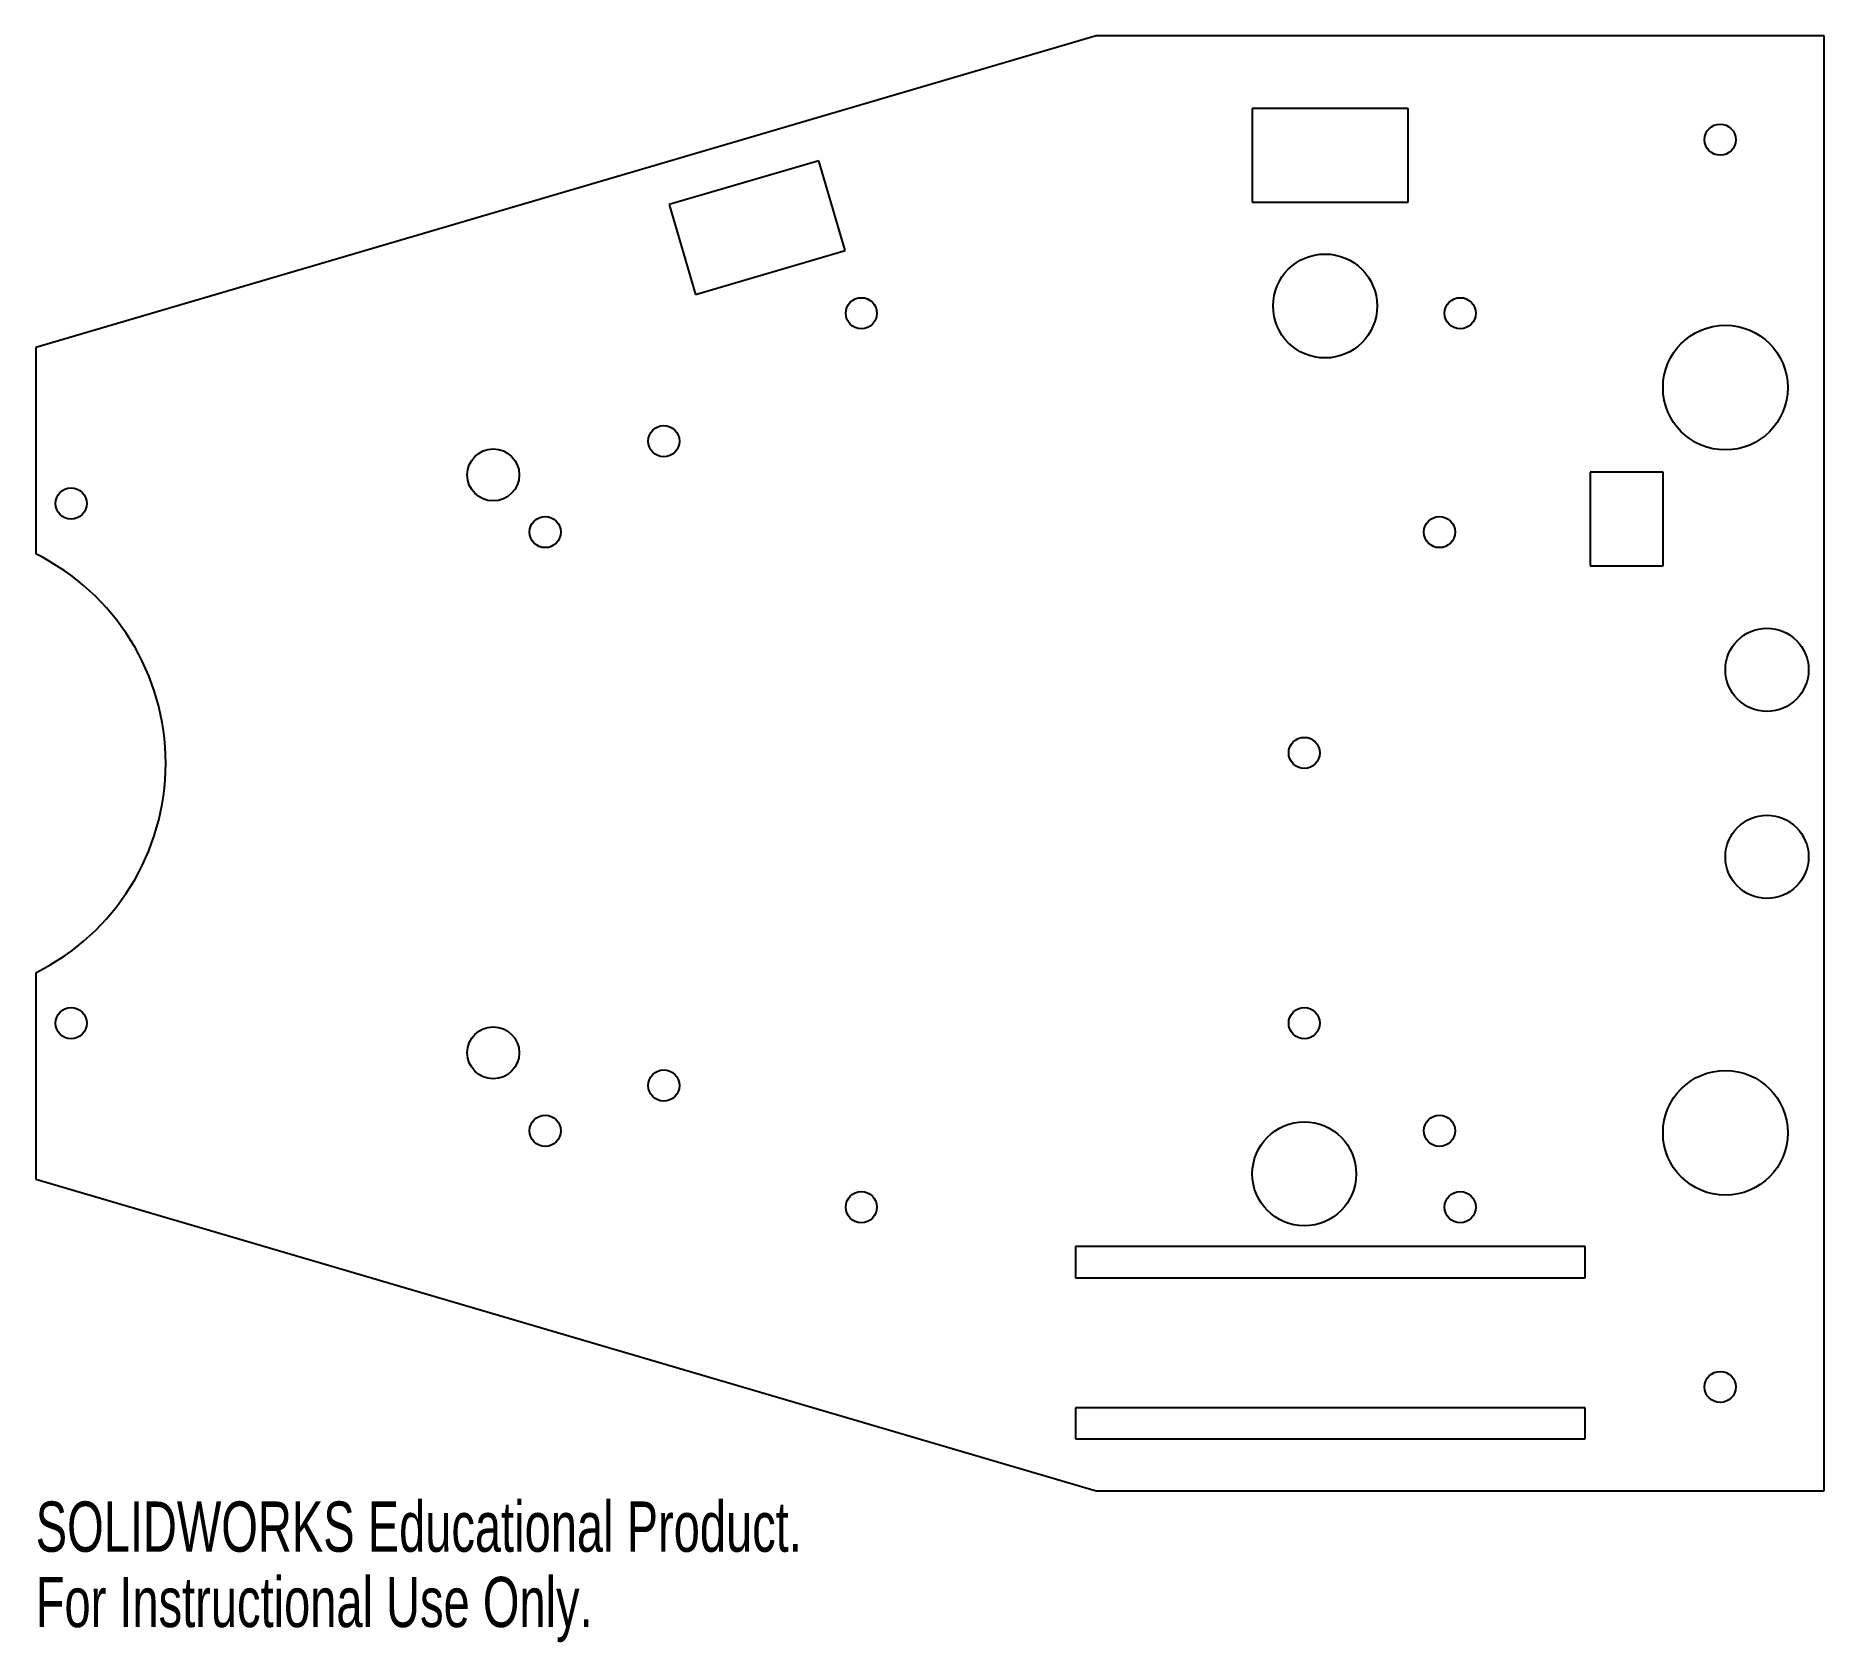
# Model space of a CAD drawing. Header units: millimetres. Extents: x -152 to 20, y -85 to 70.
import ezdxf

# ---------------------------------------------------------------- set-up
doc = ezdxf.new("R2010")
doc.units = ezdxf.units.MM
doc.styles.add('SLDTEXTSTYLE0', font='TXT', dxfattribs={"width": 0.7})

msp = doc.modelspace()

# ---------------------------------------------------------------- linework, layer by layer
at = {"color": 7, "linetype": 'Continuous', "lineweight": 25}
for p, q in [((-50.47, 70), (-152.47, 40)), ((19.53, 70), (-50.47, 70)), ((19.53, -70), (19.53, 70)), ((-35.47, 63), (-35.47, 54)), ((-20.47, 63), (-35.47, 63)), ((-20.47, 54), (-20.47, 63)), ((-77.16, 57.98), (-91.55, 53.75)), ((-74.62, 49.35), (-77.16, 57.98)), ((-91.55, 53.75), (-89.01, 45.12)), ((-35.47, 54), (-20.47, 54)), ((-89.01, 45.12), (-74.62, 49.35)), ((-152.47, 40), (-152.47, 20.16)), ((4.03, 28), (-2.97, 28)), ((-2.97, 28), (-2.97, 19)), ((4.03, 19), (4.03, 28)), ((-2.97, 19), (4.03, 19)), ((-152.47, -20.16), (-152.47, -40)), ((-152.47, -40), (-50.47, -70)), ((-52.47, -46.5), (-52.47, -49.5)), ((-3.47, -46.5), (-52.47, -46.5)), ((-3.47, -49.5), (-3.47, -46.5)), ((-52.47, -49.5), (-3.47, -49.5)), ((-52.47, -62), (-52.47, -65)), ((-3.47, -62), (-52.47, -62)), ((-3.47, -65), (-3.47, -62)), ((-52.47, -65), (-3.47, -65)), ((-50.47, -70), (19.53, -70))]:
    msp.add_line(p, q, dxfattribs=at)
for centre, radius in [((9.53, 60), 1.5), ((-28.47, 44), 5), ((-73.07, 43.3), 1.5), ((-15.47, 43.3), 1.5), ((10.03, 36.15), 6), ((-92.07, 31), 1.5), ((-108.47, 27.75), 2.5), ((-149.07, 25), 1.5), ((-103.47, 22.25), 1.5), ((-17.47, 22.25), 1.5), ((14.03, 9), 4), ((-30.47, 1), 1.5), ((14.03, -9), 4), ((-149.07, -25), 1.5), ((-30.47, -25), 1.5), ((-108.47, -27.85), 2.5), ((-92.07, -31), 1.5), ((10.03, -35.55), 6), ((-103.47, -35.35), 1.5), ((-17.47, -35.35), 1.5), ((-30.47, -39.5), 5), ((-73.07, -42.7), 1.5), ((-15.47, -42.7), 1.5), ((9.53, -60), 1.5)]:
    msp.add_circle(centre, radius, dxfattribs=at)
msp.add_arc((-162.47, 0), 22.5, 296.3878, 63.6122, dxfattribs=at)

# ---------------------------------------------------------------- texts
at = {"color": 7, "linetype": 'Continuous', "char_height": 4.8336, "attachment_point": 1, "style": 'SLDTEXTSTYLE0'}
for s, insert in [('SOLIDWORKS Educational Product.', (-152.47, -71.02)), ('For Instructional Use Only.', (-152.47, -78.27))]:
    msp.add_mtext(s, dxfattribs=dict(at, insert=insert))

doc.saveas('drawing.dxf')
